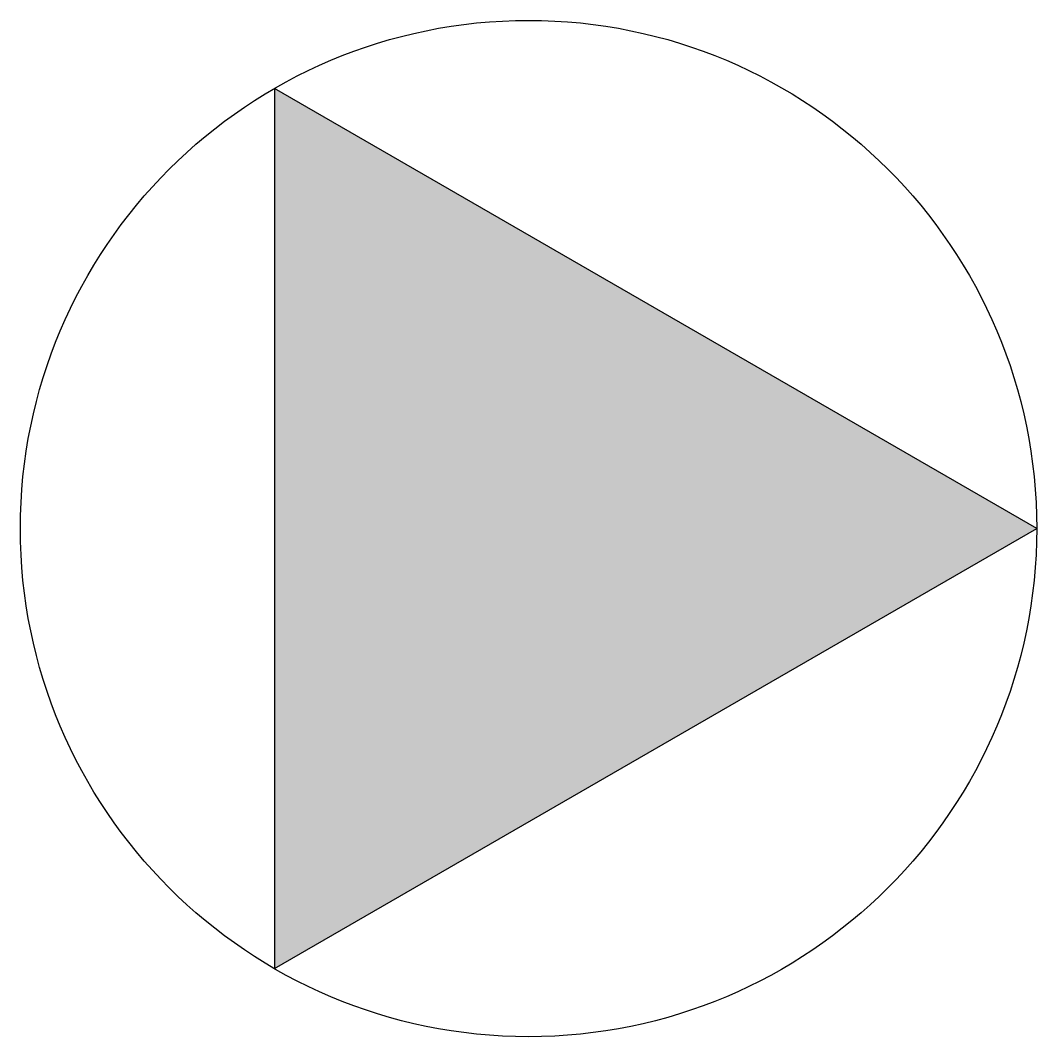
# Model space of a CAD drawing. Extents: x -12.2 to -2.2, y -1.6 to 8.4.
import ezdxf

# ---------------------------------------------------------------- set-up
doc = ezdxf.new("R2010")
doc.units = 0

msp = doc.modelspace()

# ---------------------------------------------------------------- hatches: boundary and pattern name
at = {"true_color": 0x000000}
h = msp.add_hatch(color=18, dxfattribs=at)
h.dxf.hatch_style = 1
h.paths.add_polyline_path([(-9.679, -0.916), (-2.179, 3.414), (-9.679, 7.744)])

# ---------------------------------------------------------------- linework, layer by layer
msp.add_lwpolyline([(-2.179, 3.414), (-9.679, 7.744), (-9.679, -0.916)], close=True)
msp.add_circle((-7.179, 3.414), 5)

doc.saveas('drawing.dxf')
